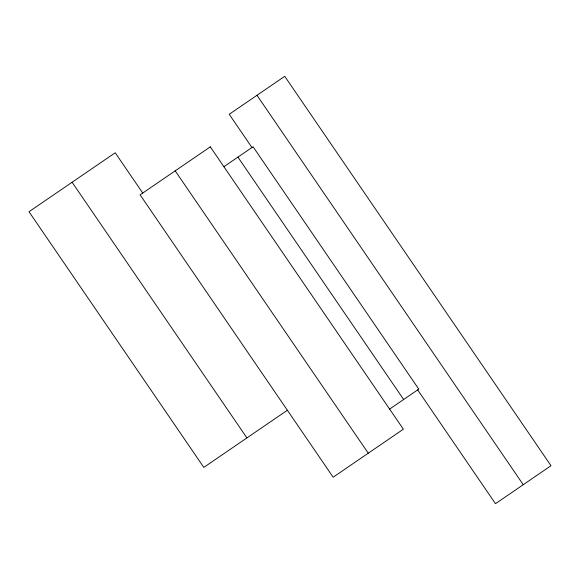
<?xml version="1.0" encoding="UTF-8"?>
<svg xmlns="http://www.w3.org/2000/svg" width="580" height="580" viewBox="0 0 580 580"><rect width="100%" height="100%" fill="white"/><g stroke="black" fill="none" stroke-linecap="round" stroke-linejoin="round"><path stroke-width="0.87" d="M223.887 166.714L253.076 146.762L418.796 389.137L389.615 409.088M287.375 410.248L203.812 467.386L29 211.714L115.21 152.772L142.745 193.046M256.983 95.301L523.24 484.699M251.952 147.53L229.223 114.282L284.744 76.314L551 465.718L495.472 503.686L417.68 389.905M237.923 157.122L403.644 399.497M175.203 170.853L368.264 453.212M72.101 182.243L246.92 437.914M210.308 146.849L140.099 194.851L333.159 477.209L403.368 429.207L210.308 146.849"/></g></svg>
